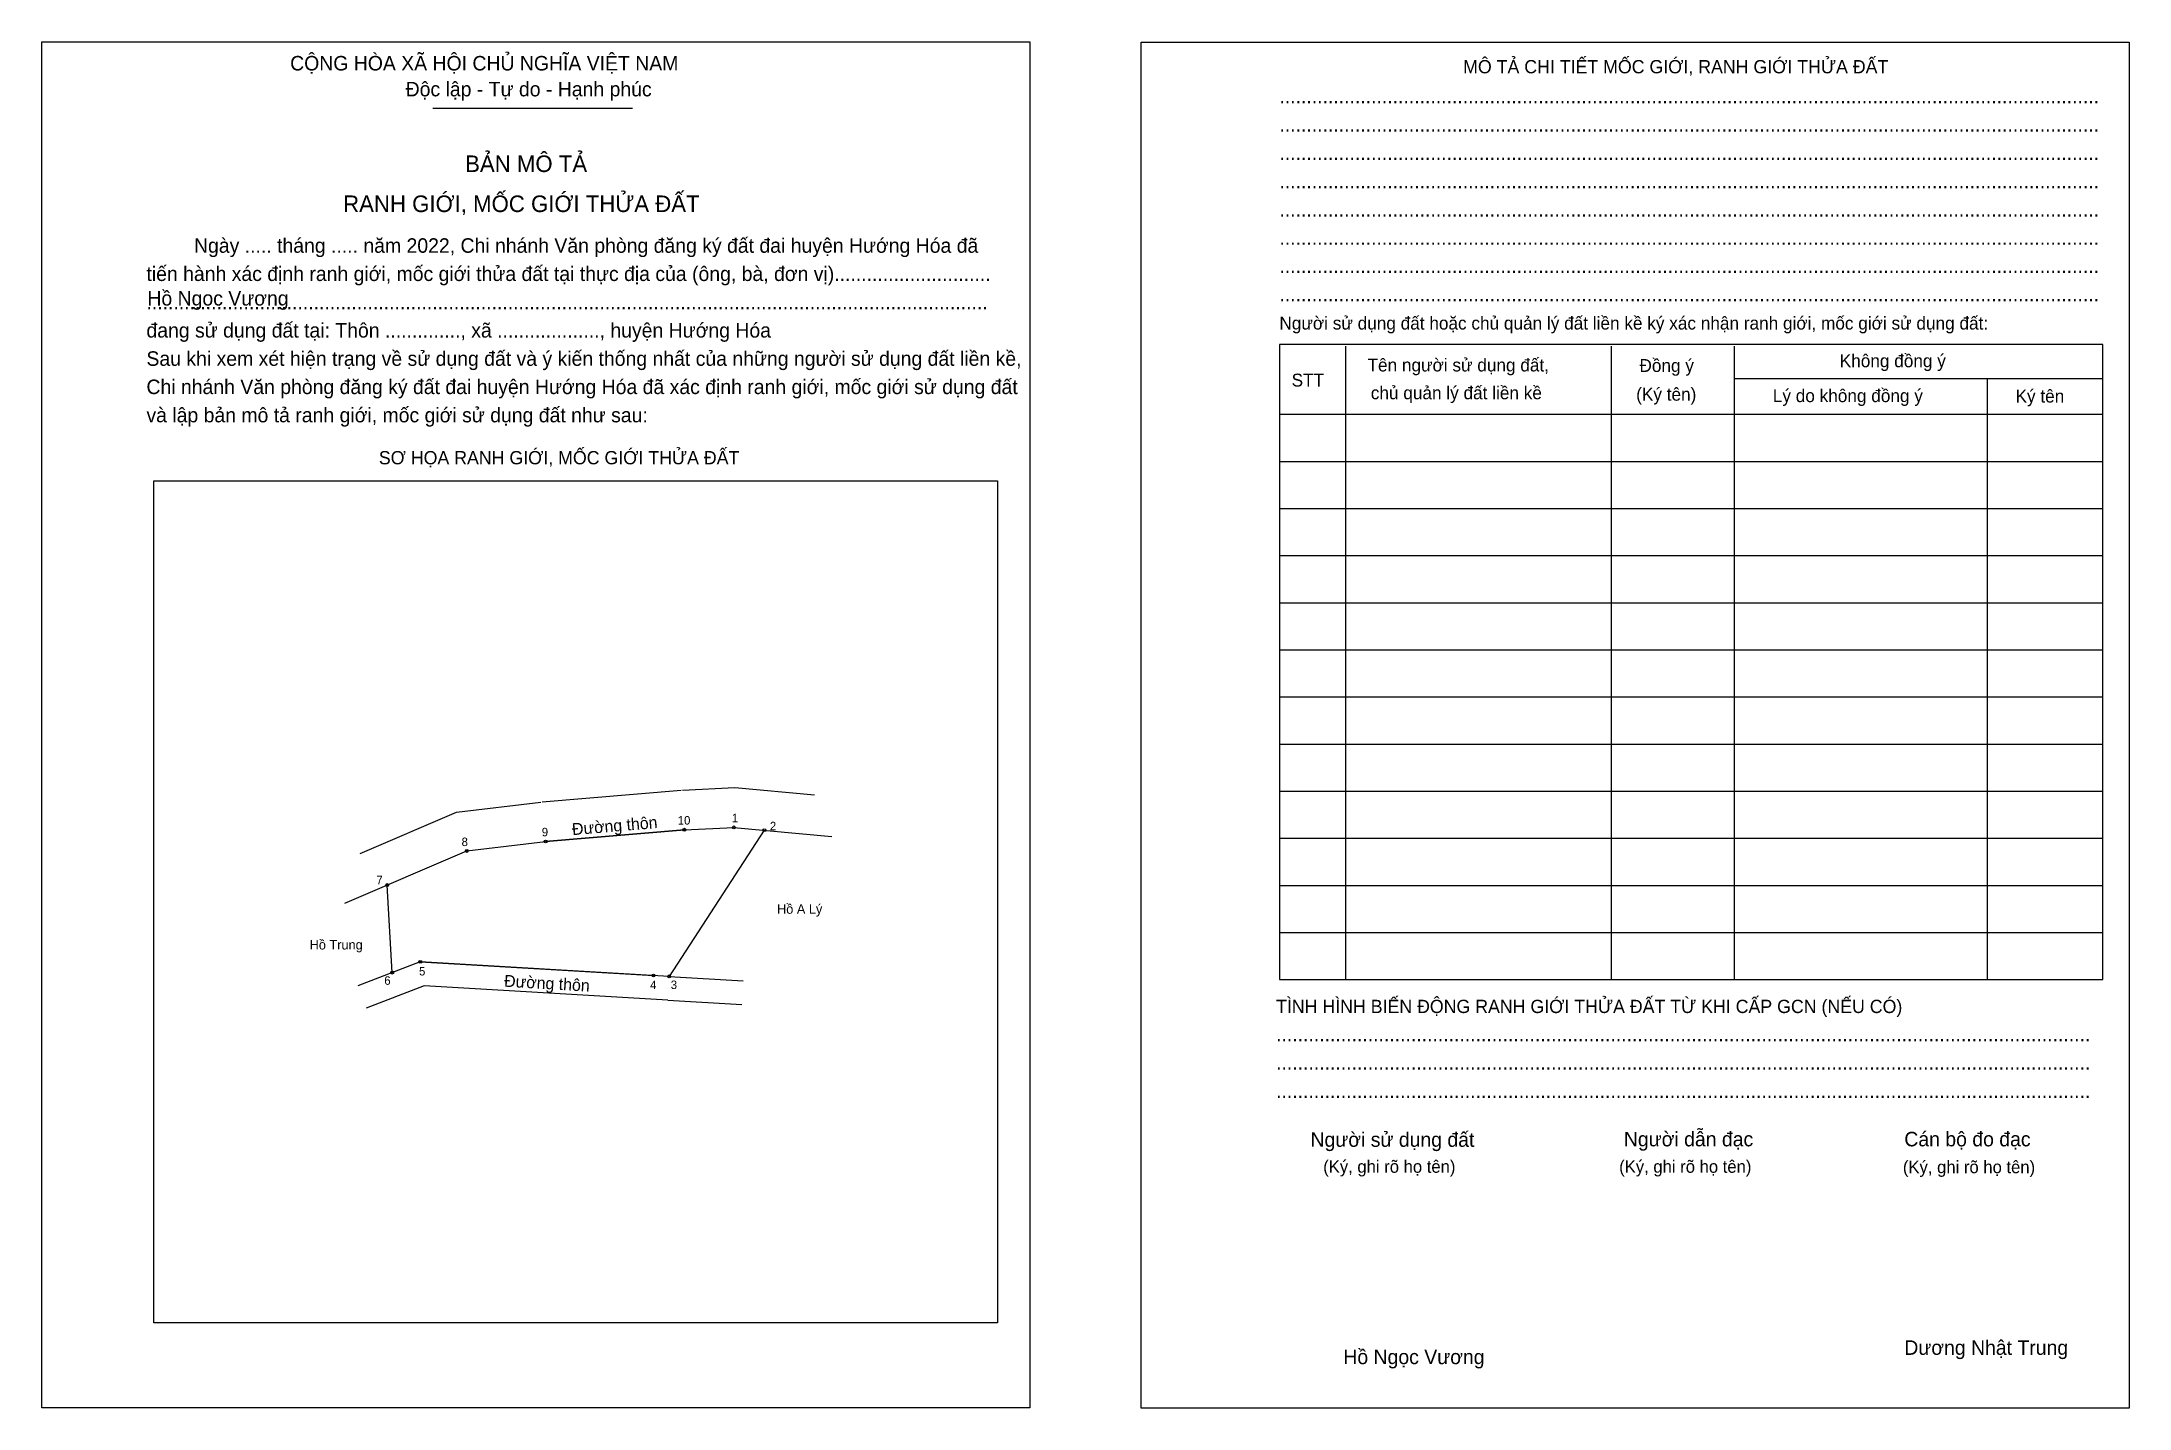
# Model space of a CAD drawing. Extents: x 546647 to 547173, y 1838553 to 1838897.
import ezdxf

# ---------------------------------------------------------------- set-up
doc = ezdxf.new("R2010")
doc.units = 0
for name, color, linetype in [('Level 1', 7, 'Continuous'), ('Level 10', 7, 'Continuous'), ('Level 11', 7, 'Continuous'), ('Level 2', 7, 'Continuous'), ('Level 25', 7, 'Continuous'), ('Level 55', 7, 'Continuous'), ('Level 6', 7, 'Continuous'), ('Level 9', 7, 'Continuous')]:
    doc.layers.add(name, color=color, linetype=linetype)

msp = doc.modelspace()

# ---------------------------------------------------------------- linework, layer by layer
at = {"layer": 'Level 1'}
for p, q in [((546647.07, 1838897.26), (546647.07, 1838897.26)), ((546924.2, 1838897.14), (546924.2, 1838897.14)), ((546745.63, 1838880.51), (546796, 1838880.51)), ((546975.69, 1838820.51), (546975.69, 1838660.72)), ((547042.69, 1838820.51), (547042.69, 1838660.72)), ((547073.7, 1838820.51), (547073.7, 1838660.72)), ((547073.7, 1838812.31), (547166.6, 1838812.31)), ((547137.5, 1838812.31), (547137.5, 1838660.72)), ((546959.05, 1838803.29), (547166.6, 1838803.29)), ((546959.05, 1838791.41), (547166.6, 1838791.41)), ((546675.35, 1838786.53), (546675.35, 1838786.53)), ((546959.05, 1838779.53), (547166.6, 1838779.53)), ((546959.05, 1838767.65), (547166.6, 1838767.65)), ((546959.05, 1838755.76), (547166.6, 1838755.76)), ((546959.05, 1838743.88), (547166.6, 1838743.88)), ((546959.05, 1838732), (547166.6, 1838732)), ((546959.05, 1838720.12), (547166.6, 1838720.12)), ((546959.05, 1838708.24), (547166.6, 1838708.24)), ((546959.05, 1838696.36), (547166.6, 1838696.36)), ((546959.05, 1838684.48), (547166.6, 1838684.48)), ((546959.05, 1838672.6), (547166.6, 1838672.6)), ((546888.01, 1838574.12), (546888.01, 1838574.12)), ((546896.16, 1838552.73), (546896.16, 1838552.73)), ((547173.29, 1838552.61), (547173.29, 1838552.61))]:
    msp.add_line(p, q, dxfattribs=at)
for points in [[(547166.6, 1838820.87), (546959.05, 1838820.87), (546959.05, 1838660.72), (547166.6, 1838660.72)], [(546675.35, 1838786.53), (546888.01, 1838786.53), (546888.01, 1838574.12), (546675.35, 1838574.12)]]:
    msp.add_lwpolyline(points, close=True, dxfattribs=at)
at = {"layer": 'Level 10'}
for p, q in [((546751.6, 1838702.93), (546772.89, 1838705.5)), ((546773.25, 1838705.53), (546808.23, 1838708.49)), ((546808.6, 1838708.52), (546821.77, 1838709.14)), ((546821.77, 1838709.14), (546841.85, 1838707.29)), ((546727.36, 1838692.54), (546751.6, 1838702.93)), ((546754.22, 1838693.17), (546774.09, 1838695.57)), ((546774.09, 1838695.57), (546809.07, 1838698.53)), ((546829.2, 1838698.41), (546805.21, 1838661.53)), ((546809.07, 1838698.53), (546821.55, 1838699.12)), ((546821.55, 1838699.12), (546846.22, 1838696.84)), ((546723.49, 1838680), (546754.22, 1838693.17)), ((546735.43, 1838662.49), (546734.16, 1838684.58)), ((546742.5, 1838665.19), (546726.72, 1838659.16)), ((546805.21, 1838661.53), (546742.5, 1838665.19)), ((546743.44, 1838659.13), (546728.86, 1838653.55)), ((546804.86, 1838655.54), (546743.44, 1838659.13)), ((546805.21, 1838661.53), (546823.91, 1838660.44)), ((546804.86, 1838655.54), (546823.56, 1838654.45))]:
    msp.add_line(p, q, dxfattribs=at)
at = {"layer": 'Level 11'}
for centre in [(546774.09, 1838695.57), (546809.07, 1838698.53), (546821.55, 1838699.12), (546829.2, 1838698.41), (546754.22, 1838693.17), (546734.16, 1838684.58), (546742.5, 1838665.19), (546742.5, 1838665.19), (546735.43, 1838662.49), (546801.3, 1838661.76), (546805.21, 1838661.53)]:
    msp.add_circle(centre, 0.356, dxfattribs=at)
at = {"layer": 'Level 2'}
for points in [[(546647.07, 1838897.26), (546896.16, 1838897.26), (546896.16, 1838552.73), (546647.07, 1838552.73)], [(546924.2, 1838897.14), (547173.29, 1838897.14), (547173.29, 1838552.61), (546924.2, 1838552.61)]]:
    msp.add_lwpolyline(points, close=True, dxfattribs=at)
at = {"layer": 'Level 25'}
for p, q in [((546809.07, 1838698.53), (546774.09, 1838695.57)), ((546742.5, 1838665.19), (546801.3, 1838661.76))]:
    msp.add_line(p, q, dxfattribs=at)

# ---------------------------------------------------------------- texts
at = {"layer": 'Level 1'}
for s, height, p in [('CỘNG HÒA XÃ HỘI CHỦ NGHĨA VIỆT NAM', 3.6589, (546709.69, 1838890.01)), ('MÔ TẢ CHI TIẾT MỐC GIỚI, RANH GIỚI THỬA ĐẤT', 3.3453, (547005.38, 1838889.29)), ('Độc lập - Tự do - Hạnh phúc', 3.6589, (546738.8, 1838883.48)), ('........................................................................................................................................................', 3.65889, (546959.06, 1838881.7)), ('........................................................................................................................................................', 3.65889, (546959.06, 1838874.57)), ('BẢN MÔ TẢ', 4.182, (546753.79, 1838864.4)), ('........................................................................................................................................................', 3.65889, (546959.06, 1838867.44)), ('RANH GIỚI, MỐC GIỚI THỬA ĐẤT', 4.182, (546723.04, 1838854.3)), ('........................................................................................................................................................', 3.65889, (546959.06, 1838860.31)), ('........................................................................................................................................................', 3.65889, (546959.06, 1838853.18)), ('Ngày ..... tháng ..... năm 2022, Chi nhánh Văn phòng đăng ký đất đai huyện Hướng Hóa đã', 3.6589, (546685.45, 1838844.03)), ('........................................................................................................................................................', 3.65889, (546959.06, 1838846.05)), ('tiến hành xác định ranh giới, mốc giới thửa đất tại thực địa của (ông, bà, đơn vị).............................', 3.65889, (546673.46, 1838836.91)), ('........................................................................................................................................................', 3.65889, (546959.06, 1838838.93)), ('........................................................................................................................................................', 3.65889, (546959.06, 1838831.8)), ('đang sử dụng đất tại: Thôn .............., xã ..................., huyện Hướng Hóa', 3.6589, (546673.46, 1838822.65)), ('............................................................................................................................................................', 3.65889, (546673.46, 1838829.78)), ('Người sử dụng đất hoặc chủ quản lý đất liền kề ký xác nhận ranh giới, mốc giới sử dụng đất:', 3.2411, (546959.06, 1838824.67)), ('Sau khi xem xét hiện trạng về sử dụng đất và ý kiến thống nhất của những người sử dụng đất liền kề,', 3.6589, (546673.46, 1838815.52)), ('Tên người sử dụng đất,', 3.2411, (546981.27, 1838814.1)), ('Đồng ý', 3.241, (547049.82, 1838813.98)), ('Không đồng ý', 3.2411, (547100.31, 1838815.17)), ('Chi nhánh Văn phòng đăng ký đất đai huyện Hướng Hóa đã xác định ranh giới, mốc giới sử dụng đất', 3.6589, (546673.46, 1838808.39)), ('STT', 3.241, (546962.14, 1838810.3)), ('chủ quản lý đất liền kề', 3.2411, (546982.1, 1838807.09)), ('và lập bản mô tả ranh giới, mốc giới sử dụng đất như sau:', 3.6589, (546673.46, 1838801.27)), ('(Ký tên)', 3.241, (547048.99, 1838806.73)), ('Lý do không đồng ý', 3.2411, (547083.44, 1838806.37)), ('Ký tên', 3.241, (547144.62, 1838806.26)), ('SƠ HỌA RANH GIỚI, MỐC GIỚI THỬA ĐẤT', 3.3453, (546732.04, 1838790.68)), ('TÌNH HÌNH BIẾN ĐỘNG RANH GIỚI THỬA ĐẤT TỪ KHI CẤP GCN (NẾU CÓ)', 3.3453, (546958.22, 1838652.29)), ('.......................................................................................................................................................', 3.65889, (546958.22, 1838645.16)), ('.......................................................................................................................................................', 3.65889, (546958.22, 1838638.03)), ('.......................................................................................................................................................', 3.65889, (546958.22, 1838630.9)), ('Người sử dụng đất', 3.6589, (546966.9, 1838618.55)), ('Người dẫn đạc', 3.6589, (547045.9, 1838618.67)), ('Cán bộ đo đạc', 3.6589, (547116.59, 1838618.67)), ('(Ký, ghi rõ họ tên)', 3.1364, (546970.1, 1838612.01)), ('(Ký, ghi rõ họ tên)', 3.1364, (547044.71, 1838612.01)), ('(Ký, ghi rõ họ tên)', 3.1364, (547116.23, 1838611.9)), ('Dương Nhật Trung', 3.6589, (547116.59, 1838566.09))]:
    msp.add_text(s, height=height, dxfattribs=at).set_placement(p)
at = {"layer": 'Level 10'}
for rotation, p in [(4.8368, (546780.86, 1838697.14)), (356.6615, (546763.56, 1838658.95))]:
    msp.add_text('Đường thôn', height=3, rotation=rotation, dxfattribs=at).set_placement(p)
at = {"layer": 'Level 55'}
for s, p in [('9', (546774.01, 1838695.57)), ('10', (546808.9, 1838698.53)), ('1', (546821.48, 1838699.12)), ('2', (546829.12, 1838698.41)), ('8', (546754.14, 1838693.17)), ('7', (546734.08, 1838684.58)), ('5', (546742.42, 1838665.19)), ('6', (546735.35, 1838662.49)), ('4', (546801.22, 1838661.76)), ('3', (546805.14, 1838661.53))]:
    msp.add_text(s, height=0.238, dxfattribs=at).set_placement(p)
at = {"layer": 'Level 6'}
for p in [(546673.7, 1838830.73), (546975.18, 1838563.74)]:
    msp.add_text('Hồ Ngọc Vương', height=3.6591, dxfattribs=at).set_placement(p)
at = {"layer": 'Level 9'}
for s, height, p in [('10', 2.138, (546807.39, 1838699.83)), ('1', 2.14, (546821.01, 1838700.43)), ('2', 2.14, (546830.62, 1838698.38)), ('8', 2.14, (546752.9, 1838694.4)), ('9', 2.14, (546773.12, 1838696.86)), ('7', 2.14, (546731.42, 1838684.76)), ('Hồ A Lý', 2.4, (546832.42, 1838677.33)), ('Hồ Trung', 2.4, (546714.6, 1838668.32)), ('5', 2.14, (546742.18, 1838661.77)), ('6', 2.14, (546733.41, 1838659.42)), ('4', 2.14, (546800.43, 1838658.32)), ('3', 2.14, (546805.63, 1838658.34))]:
    msp.add_text(s, height=height, dxfattribs=at).set_placement(p)

doc.saveas('drawing.dxf')
